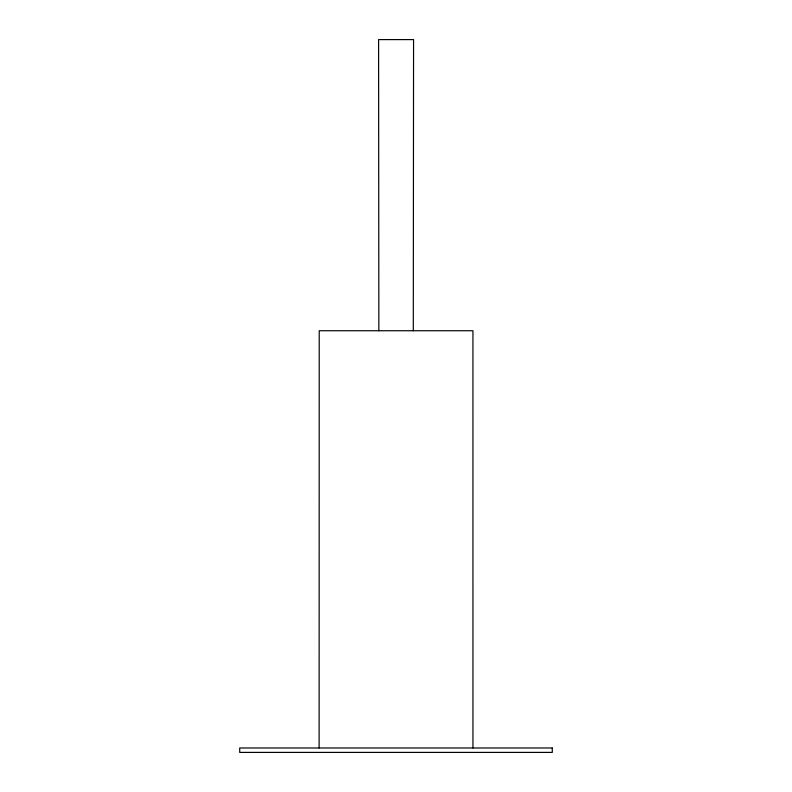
<?xml version="1.0" encoding="UTF-8"?>
<svg xmlns="http://www.w3.org/2000/svg" width="792" height="792" viewBox="0 0 792 792"><rect width="100%" height="100%" fill="white"/><g stroke="black" fill="none" stroke-linecap="round" stroke-linejoin="round"><path stroke-width="1.19" d="M413.295 330.739L413.563 39.6L378.596 39.6L378.853 330.739M319.117 747.985L319.226 330.739L472.933 330.739L472.953 747.985M552.281 747.985L239.709 747.985L239.709 752.4L552.291 752.4L552.281 747.985"/></g></svg>
